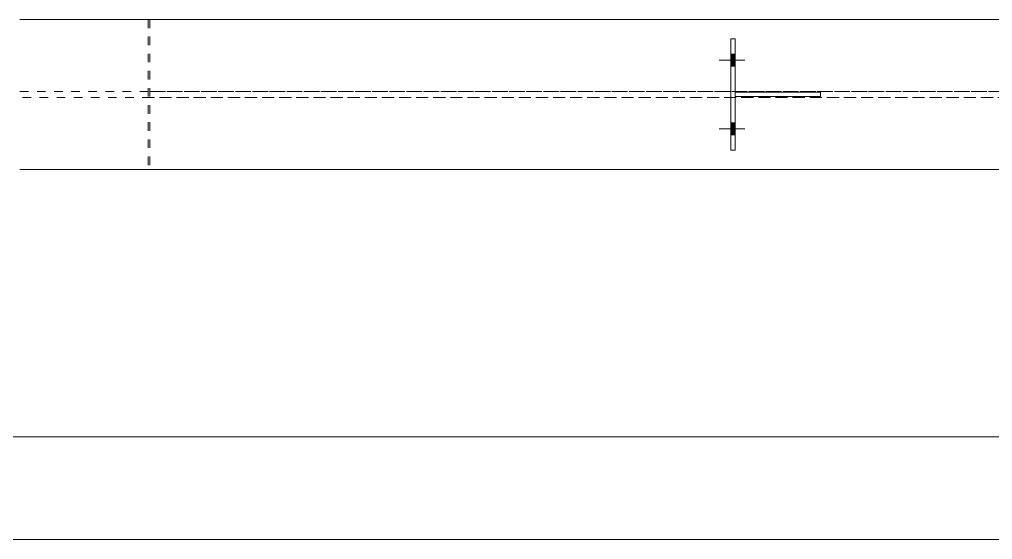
# Model space of a CAD drawing. Header units: millimetres. Extents: x 2 to 825, y 1 to 579.
# Drawn here: x 408.4 to 522.1, y 446 to 506.7 of the extents above; entities that cross this region are included whole.
import ezdxf

# ---------------------------------------------------------------- set-up
doc = ezdxf.new("R2010")
doc.units = ezdxf.units.MM
doc.linetypes.add('XKITLINE00', pattern=[0])
doc.linetypes.add('XKITLINE01', pattern=[4, 1, -1, 1, -1])
for name, color, linetype, lineweight in [('Bolt', 3, 'Continuous', 0), ('Dimensions', 7, 'Continuous', 0), ('Part', 2, 'Continuous', 0)]:
    doc.layers.add(name, color=color, linetype=linetype, lineweight=lineweight)

# ---------------------------------------------------------------- blocks, each defined once
blk = doc.blocks.new('*A77')
at = {"layer": 'Bolt'}
for points in [[(491.48, 502.63), (491.98, 502.63), (491.98, 501.23), (491.48, 501.23)], [(491.48, 502.63), (491.98, 502.63), (491.98, 501.23), (491.48, 501.23)], [(491.48, 494.63), (491.98, 494.63), (491.98, 493.23), (491.48, 493.23)], [(491.48, 494.63), (491.98, 494.63), (491.98, 493.23), (491.48, 493.23)]]:
    blk.add_hatch(color=3, dxfattribs=at).paths.add_polyline_path(points, flags=17)
at = {"layer": 'Bolt', "color": 3, "linetype": 'XKITLINE00', "lineweight": 0}
for p, q in [((493.14, 501.93), (490.14, 501.93)), ((493.14, 501.93), (490.14, 501.93)), ((491.98, 502.63), (491.48, 502.63)), ((491.98, 502.63), (491.48, 502.63)), ((491.98, 501.23), (491.48, 501.23)), ((491.98, 501.23), (491.48, 501.23)), ((493.14, 493.93), (490.14, 493.93)), ((493.14, 493.93), (490.14, 493.93)), ((491.98, 494.63), (491.48, 494.63)), ((491.98, 494.63), (491.48, 494.63)), ((491.98, 493.23), (491.48, 493.23)), ((491.98, 493.23), (491.48, 493.23))]:
    blk.add_line(p, q, dxfattribs=at)
blk = doc.blocks.new('*A79')
at = {"layer": 'Part', "color": 2, "linetype": 'XKITLINE00', "lineweight": 0}
for p, q in [((614.36, 506.68), (408.41, 506.68)), ((614.36, 489.18), (408.41, 489.18))]:
    blk.add_line(p, q, dxfattribs=at)
at = {"layer": 'Part', "color": 7, "linetype": 'XKITLINE01', "lineweight": 0}
for p, q in [((408.41, 498.28), (627.71, 498.28)), ((627.71, 497.58), (408.41, 497.58))]:
    blk.add_line(p, q, dxfattribs=at)
blk = doc.blocks.new('*A84')
at = {"layer": 'Part', "color": 7, "linetype": 'XKITLINE01', "lineweight": 0}
for p, q in [((423.41, 506.68), (620.83, 506.68)), ((423.41, 506.68), (423.41, 489.18)), ((423.59, 506.68), (423.59, 489.18)), ((620.71, 489.18), (620.71, 506.68)), ((620.83, 506.68), (620.83, 498.28)), ((423.59, 498.28), (624.13, 498.28)), ((622.82, 497.58), (622.82, 498.28)), ((624.13, 498.28), (624.13, 497.58)), ((624.13, 497.58), (423.59, 497.58)), ((620.83, 497.58), (620.83, 489.18)), ((620.83, 489.18), (423.41, 489.18))]:
    blk.add_line(p, q, dxfattribs=at)
blk = doc.blocks.new('*A113')
at = {"layer": 'Part', "color": 2, "linetype": 'XKITLINE00', "lineweight": 0}
for p, q in [((491.98, 498.18), (501.98, 498.18)), ((501.98, 497.68), (501.98, 498.18)), ((501.98, 497.68), (491.98, 497.68))]:
    blk.add_line(p, q, dxfattribs=at)
at = {"layer": 'Part', "color": 7, "linetype": 'XKITLINE01', "lineweight": 0}
blk.add_line((491.98, 497.68), (491.98, 498.18), dxfattribs=at)
blk.add_line((491.98, 497.68), (491.98, 498.18), dxfattribs=at)
blk = doc.blocks.new('*A114')
at = {"layer": 'Part', "color": 2, "linetype": 'XKITLINE00', "lineweight": 0}
for p, q in [((491.48, 504.43), (491.98, 504.43)), ((491.48, 504.43), (491.48, 491.43)), ((491.98, 504.43), (491.98, 491.43)), ((491.48, 491.43), (491.98, 491.43))]:
    blk.add_line(p, q, dxfattribs=at)
blk = doc.blocks.new('*A186')
at = {"layer": 'Dimensions', "color": 7, "linetype": 'XKITLINE00', "lineweight": 0}
blk.add_line((49.74, 457.98), (646.3, 457.98), dxfattribs=at)
blk = doc.blocks.new('*A222')
at = {"layer": 'Dimensions', "color": 7, "linetype": 'XKITLINE00', "lineweight": 0}
blk.add_line((51.74, 445.98), (644.31, 445.98), dxfattribs=at)

msp = doc.modelspace()

# ---------------------------------------------------------------- block references
at = {"lineweight": 0}
for name in ['*A84', '*A114', '*A77', '*A113', '*A186', '*A222']:
    msp.add_blockref(name, (0, 0), dxfattribs=at)
at = {"layer": 'Part', "lineweight": 0}
msp.add_blockref('*A79', (0, 0), dxfattribs=at)

doc.saveas('drawing.dxf')
